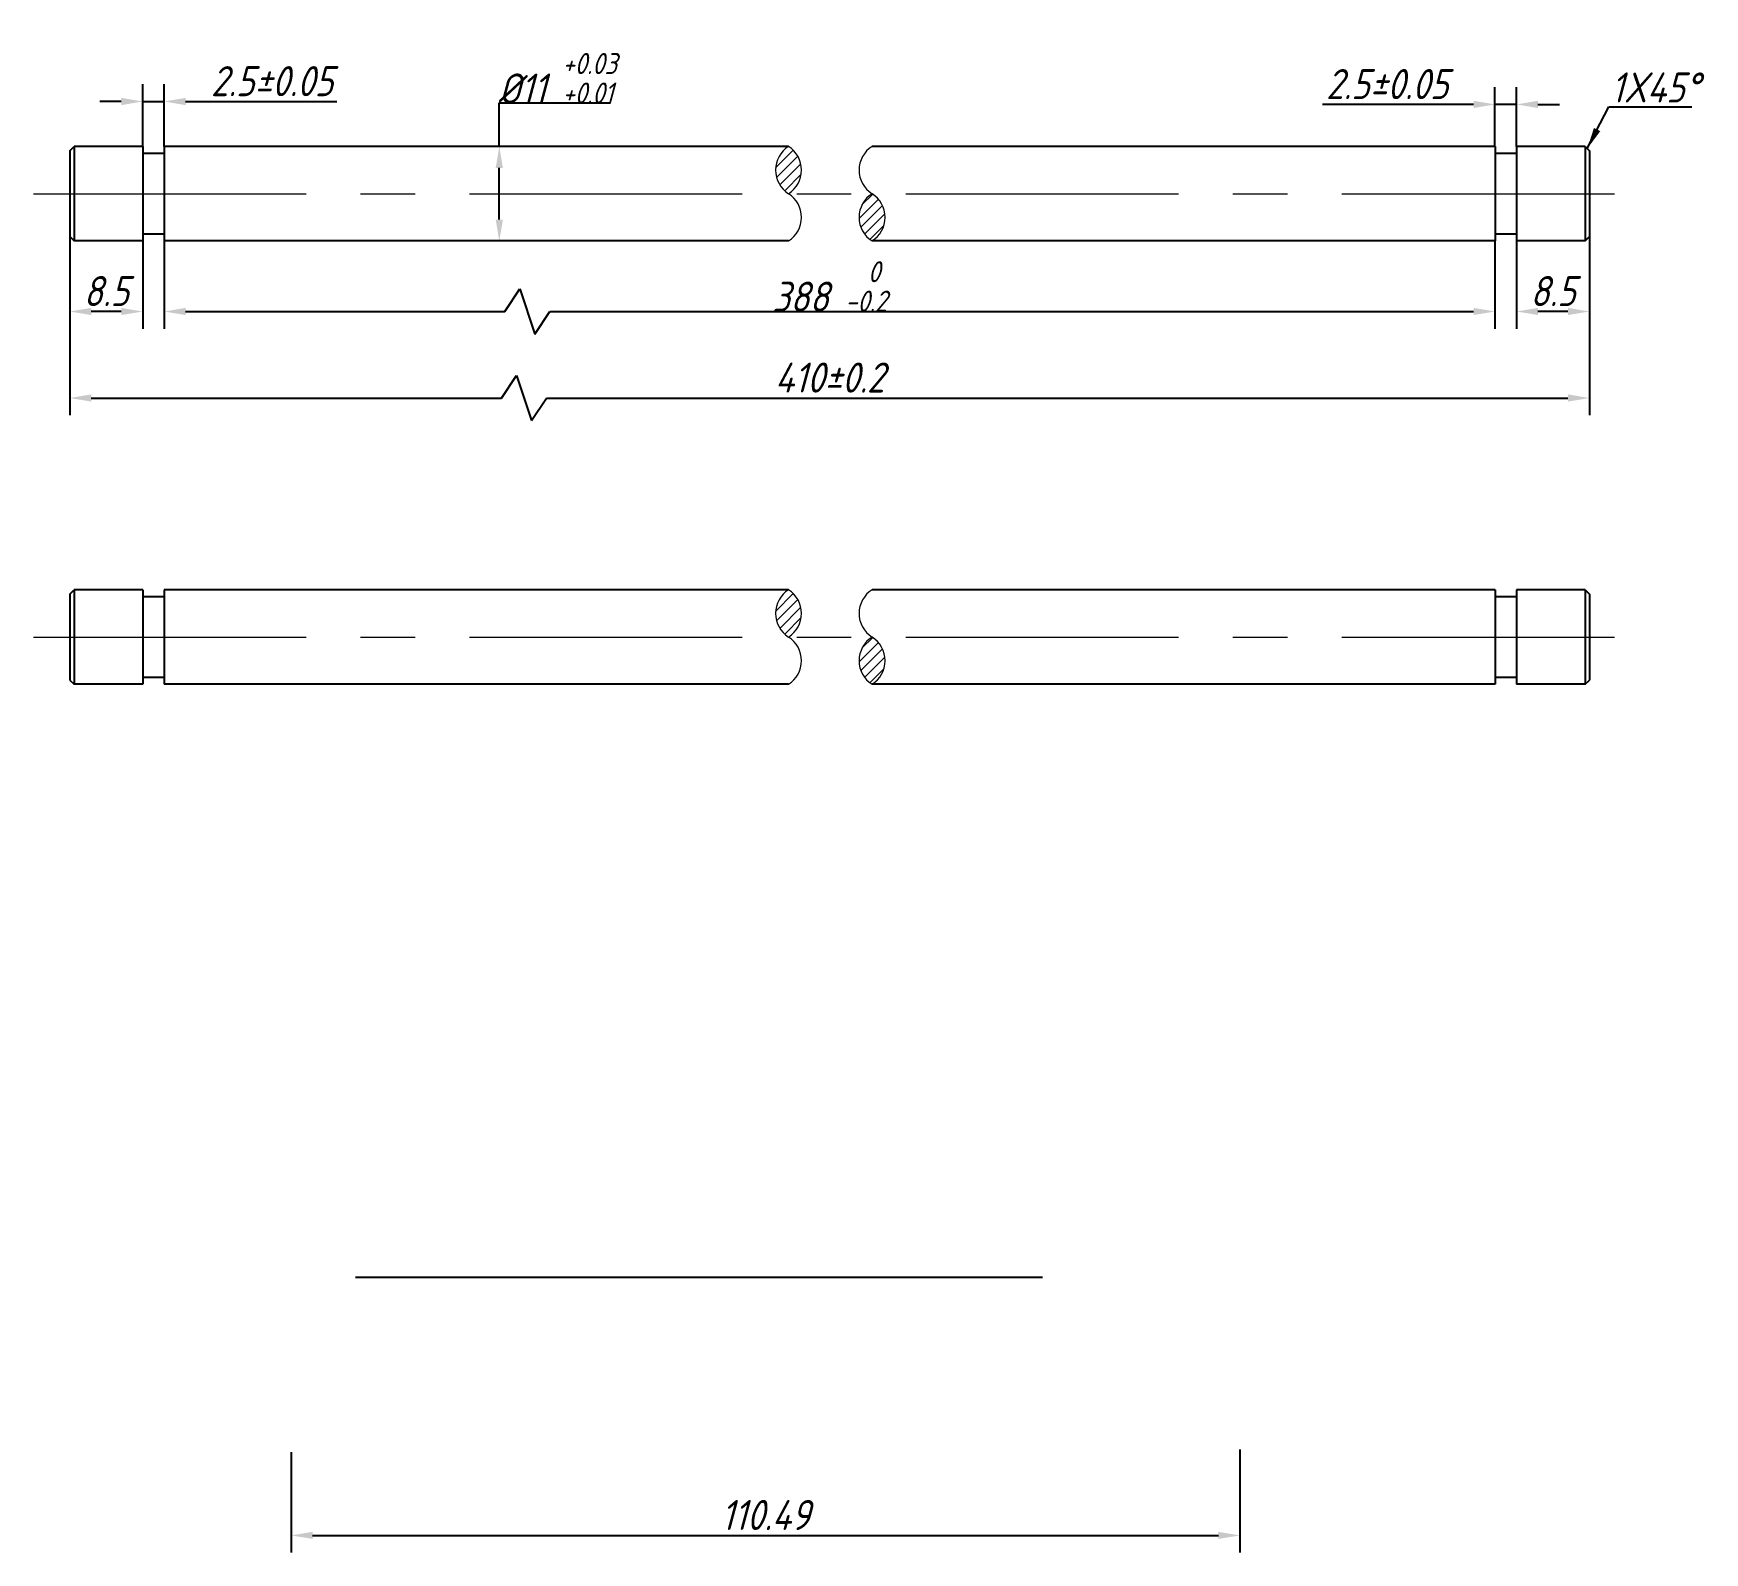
# Model space of a CAD drawing. Header units: millimetres. Extents: x 226 to 421, y 143 to 320.
import ezdxf

# ---------------------------------------------------------------- set-up
doc = ezdxf.new("R2010")
doc.units = ezdxf.units.MM
doc.linetypes.add('CENTER', pattern=[50.8, 31.75, -6.35, 6.35, -6.35])
doc.layers.add('0 @ 1', color=7, linetype='Continuous')
doc.styles.add('GB3.5', font='gbeitc.shx', dxfattribs={"bigfont": 'gbcbig.shx'})
doc.dimstyles.new('正常标注', dxfattribs={"dimtxt": 3.5, "dimasz": 2.5, "dimexe": 2, "dimexo": 0, "dimtad": 1, "dimtoh": 1, "dimdec": 3, "dimdsep": 46, "dimtxsty": 'GB3.5', "dimcen": 2.5, "dimadec": 3, "dimazin": 2, "dimtfac": 1, "dimtdec": 3, "dimtmove": 0, "dimatfit": 3, "dimfxl": 0, "dimarcsym": 0})

# ---------------------------------------------------------------- blocks, each defined once
blk = doc.blocks.new('*D1')
at = {"color": 0, "lineweight": -2, "transparency": 16777216}
for p, q in [((256.45, 154.68), (256.45, 143)), ((366.94, 155), (366.94, 143)), ((258.95, 145), (364.44, 145))]:
    blk.add_line(p, q, dxfattribs=at)
at = {"color": 0, "transparency": 16777216}
for points in [[(258.95, 145.42), (258.95, 144.59), (256.45, 145)], [(364.44, 145.42), (364.44, 144.59), (366.94, 145)]]:
    blk.add_solid(points, dxfattribs=at)
at = {"layer": 'Defpoints', "color": 0, "transparency": 16777216}
for p in [(256.45, 154.68), (366.94, 155), (366.94, 145)]:
    blk.add_point(p, dxfattribs=at)
at = {"color": 0, "transparency": 16777216, "insert": (311.69, 147.38), "char_height": 3.5, "attachment_point": 5, "style": 'GB3.5'}
blk.add_mtext('110.49', dxfattribs=at)
blk = doc.blocks.new('*D2')
at = {"color": 0, "lineweight": -2, "transparency": 16777216}
for p, q in [((230.66, 296.2), (230.66, 275.42)), ((407.66, 296.2), (407.66, 275.42)), ((280.93, 277.42), (282.68, 280.05)), ((282.68, 280.05), (284.43, 274.8)), ((233.16, 277.42), (280.93, 277.42)), ((284.43, 274.8), (286.18, 277.42)), ((286.18, 277.42), (405.16, 277.42))]:
    blk.add_line(p, q, dxfattribs=at)
at = {"color": 0, "transparency": 16777216}
for points in [[(233.16, 277.84), (233.16, 277), (230.66, 277.42)], [(405.16, 277.84), (405.16, 277), (407.66, 277.42)]]:
    blk.add_solid(points, dxfattribs=at)
at = {"layer": 'Defpoints', "color": 0, "transparency": 16777216}
for p in [(230.66, 296.2), (407.66, 296.2), (407.66, 277.42)]:
    blk.add_point(p, dxfattribs=at)
at = {"color": 0, "transparency": 16777216, "insert": (319.16, 279.8), "char_height": 3.5, "width": 5.8333, "attachment_point": 5, "style": 'GB3.5'}
blk.add_mtext('410%%P0.2', dxfattribs=at)
blk = doc.blocks.new('*D3')
at = {"color": 0, "lineweight": -2, "transparency": 16777216}
for p, q in [((241.66, 295.7), (241.66, 285.49)), ((396.66, 295.7), (396.66, 285.49)), ((281.33, 287.49), (283.08, 290.12)), ((283.08, 290.12), (284.83, 284.87)), ((244.16, 287.49), (281.33, 287.49)), ((284.83, 284.87), (286.58, 287.49)), ((286.58, 287.49), (394.16, 287.49))]:
    blk.add_line(p, q, dxfattribs=at)
at = {"color": 0, "transparency": 16777216}
for points in [[(244.16, 287.91), (244.16, 287.08), (241.66, 287.49)], [(394.16, 287.91), (394.16, 287.08), (396.66, 287.49)]]:
    blk.add_solid(points, dxfattribs=at)
at = {"layer": 'Defpoints', "color": 0, "transparency": 16777216}
for p in [(241.66, 295.7), (396.66, 295.7), (396.66, 287.49)]:
    blk.add_point(p, dxfattribs=at)
at = {"color": 0, "transparency": 16777216, "insert": (319.16, 290.41), "char_height": 3.5, "attachment_point": 5, "style": 'GB3.5'}
blk.add_mtext('388 {\\H0.7x;\\S  0^ -0.2;}', dxfattribs=at)
blk = doc.blocks.new('*D4')
at = {"color": 0, "lineweight": -2, "transparency": 16777216}
for p, q in [((239.16, 306.7), (239.16, 313.94)), ((241.66, 306.7), (241.66, 313.94)), ((236.66, 311.94), (234.16, 311.94)), ((239.16, 311.94), (241.66, 311.94)), ((244.16, 311.94), (261.77, 311.94))]:
    blk.add_line(p, q, dxfattribs=at)
at = {"color": 0, "transparency": 16777216}
for points in [[(236.66, 312.36), (236.66, 311.52), (239.16, 311.94)], [(244.16, 312.36), (244.16, 311.52), (241.66, 311.94)]]:
    blk.add_solid(points, dxfattribs=at)
at = {"layer": 'Defpoints', "color": 0, "transparency": 16777216}
for p in [(241.66, 311.94), (239.16, 306.7), (241.66, 306.7)]:
    blk.add_point(p, dxfattribs=at)
at = {"color": 0, "transparency": 16777216, "insert": (254.22, 314.31), "char_height": 3.5, "attachment_point": 5, "style": 'GB3.5'}
blk.add_mtext('2.5%%P0.05', dxfattribs=at)
blk = doc.blocks.new('*D5')
at = {"color": 0, "lineweight": -2, "transparency": 16777216}
for p, q in [((230.66, 296.2), (230.66, 285.49)), ((239.16, 295.7), (239.16, 285.49)), ((236.66, 287.49), (233.16, 287.49))]:
    blk.add_line(p, q, dxfattribs=at)
at = {"color": 0, "transparency": 16777216}
for points in [[(233.16, 287.91), (233.16, 287.08), (230.66, 287.49)], [(236.66, 287.91), (236.66, 287.08), (239.16, 287.49)]]:
    blk.add_solid(points, dxfattribs=at)
at = {"layer": 'Defpoints', "color": 0, "transparency": 16777216}
for p in [(230.66, 296.2), (239.16, 295.7), (230.66, 287.49)]:
    blk.add_point(p, dxfattribs=at)
at = {"color": 0, "transparency": 16777216, "insert": (234.91, 289.87), "char_height": 3.5, "attachment_point": 5, "style": 'GB3.5'}
blk.add_mtext('8.5', dxfattribs=at)
blk = doc.blocks.new('*D6')
at = {"color": 0, "lineweight": -2, "transparency": 16777216}
for p, q in [((396.66, 306.7), (396.66, 313.6)), ((399.16, 306.7), (399.16, 313.6)), ((394.16, 311.6), (376.56, 311.6)), ((399.16, 311.6), (396.66, 311.6)), ((401.66, 311.6), (404.16, 311.6))]:
    blk.add_line(p, q, dxfattribs=at)
at = {"color": 0, "transparency": 16777216}
for points in [[(394.16, 312.02), (394.16, 311.18), (396.66, 311.6)], [(401.66, 312.02), (401.66, 311.18), (399.16, 311.6)]]:
    blk.add_solid(points, dxfattribs=at)
at = {"layer": 'Defpoints', "color": 0, "transparency": 16777216}
for p in [(396.66, 311.6), (396.66, 306.7), (399.16, 306.7)]:
    blk.add_point(p, dxfattribs=at)
at = {"color": 0, "transparency": 16777216, "insert": (384.11, 313.97), "char_height": 3.5, "attachment_point": 5, "style": 'GB3.5'}
blk.add_mtext('2.5%%P0.05', dxfattribs=at)
blk = doc.blocks.new('*D7')
at = {"color": 0, "lineweight": -2, "transparency": 16777216}
for p, q in [((407.66, 296.2), (407.66, 285.49)), ((399.16, 295.7), (399.16, 285.49)), ((405.16, 287.49), (401.66, 287.49))]:
    blk.add_line(p, q, dxfattribs=at)
at = {"color": 0, "transparency": 16777216}
for points in [[(401.66, 287.91), (401.66, 287.08), (399.16, 287.49)], [(405.16, 287.91), (405.16, 287.08), (407.66, 287.49)]]:
    blk.add_solid(points, dxfattribs=at)
at = {"layer": 'Defpoints', "color": 0, "transparency": 16777216}
for p in [(407.66, 296.2), (399.16, 295.7), (399.16, 287.49)]:
    blk.add_point(p, dxfattribs=at)
at = {"color": 0, "transparency": 16777216, "insert": (403.41, 289.87), "char_height": 3.5, "attachment_point": 5, "style": 'GB3.5'}
blk.add_mtext('8.5', dxfattribs=at)
blk = doc.blocks.new('*D8')
at = {"color": 0, "lineweight": -2, "transparency": 16777216}
for p, q in [((280.69, 306.7), (280.69, 311.77)), ((280.69, 311.77), (293.66, 311.77)), ((283.34, 306.7), (278.69, 306.7)), ((280.69, 298.2), (280.69, 304.2)), ((283.34, 295.7), (278.69, 295.7))]:
    blk.add_line(p, q, dxfattribs=at)
at = {"color": 0, "transparency": 16777216}
for points in [[(280.27, 304.2), (281.11, 304.2), (280.69, 306.7)], [(280.27, 298.2), (281.11, 298.2), (280.69, 295.7)]]:
    blk.add_solid(points, dxfattribs=at)
at = {"layer": 'Defpoints', "color": 0, "transparency": 16777216}
for p in [(280.69, 306.7), (283.34, 306.7), (283.34, 295.7)]:
    blk.add_point(p, dxfattribs=at)
at = {"color": 0, "transparency": 16777216, "insert": (287.49, 314.64), "char_height": 3.5, "attachment_point": 5, "style": 'GB3.5'}
blk.add_mtext('%%C11 {\\H0.7x;\\S+0.03^ +0.01;}', dxfattribs=at)

msp = doc.modelspace()

# ---------------------------------------------------------------- hatches: boundary and pattern name
at = {"lineweight": 20}
h = msp.add_hatch(dxfattribs=at)
h.set_pattern_fill('ANSI31', color=2, scale=0.275, style=0)
h.set_pattern_definition([(45, (-385.6344, -204.15265), (-0.6173926, 0.6173926), [])])
edge = h.paths.add_edge_path()
edge.add_arc((312.6354, 303.9539), 3.2556, 302.361296, 417.638704)
edge.add_arc((316.1206, 303.9539), 3.2556, 122.361296, 237.638704)
h = msp.add_hatch(dxfattribs=at)
h.set_pattern_fill('ANSI31', color=2, scale=0.275, style=0)
h.set_pattern_definition([(45, (-510.8056, -204.15265), (-0.6173926, 0.6173926), [])])
edge = h.paths.add_edge_path()
edge.add_arc((322.3634, 298.4539), 3.2556, 302.361296, 417.638704)
edge.add_arc((325.8486, 298.4539), 3.2556, 122.361296, 237.638704)
h = msp.add_hatch(dxfattribs=at)
h.set_pattern_fill('ANSI31', color=256, scale=0.275, style=0)
h.set_pattern_definition([(45, (-385.6344, -255.7683), (-0.6173926, 0.6173926), [])])
edge = h.paths.add_edge_path()
edge.add_arc((312.6354, 252.3382), 3.2556, 302.361296, 417.638704)
edge.add_arc((316.1206, 252.3382), 3.2556, 122.361296, 237.638704)
h = msp.add_hatch(dxfattribs=at)
h.set_pattern_fill('ANSI31', color=256, scale=0.275, style=0)
h.set_pattern_definition([(45, (-510.8056, -255.7683), (-0.6173926, 0.6173926), [])])
edge = h.paths.add_edge_path()
edge.add_arc((322.3634, 246.8382), 3.2556, 302.361296, 417.638704)
edge.add_arc((325.8486, 246.8382), 3.2556, 122.361296, 237.638704)

# ---------------------------------------------------------------- linework, layer by layer
at = {"color": 7, "linetype": 'Continuous'}
for p, q in [((230.6637, 306.2039), (231.1637, 306.7039)), ((230.6637, 306.2039), (230.6637, 296.2039)), ((239.1637, 306.7039), (231.1637, 306.7039)), ((231.1637, 306.7039), (231.1637, 295.7039)), ((239.1637, 306.7039), (239.1637, 295.7039)), ((241.6637, 305.9039), (239.1637, 305.9039)), ((241.6637, 306.7039), (241.6637, 295.7039)), ((314.378, 306.7039), (241.6637, 306.7039)), ((396.6637, 306.7039), (324.106, 306.7039)), ((396.6637, 306.7039), (396.6637, 295.7039)), ((399.1637, 305.9039), (396.6637, 305.9039)), ((399.1637, 306.7039), (399.1637, 295.7039)), ((407.1637, 306.7039), (399.1637, 306.7039)), ((407.1637, 306.7039), (407.6637, 306.2039)), ((407.1637, 306.7039), (407.1637, 295.7039)), ((407.6637, 306.2039), (407.6637, 296.2039)), ((230.6637, 296.2039), (231.1637, 295.7039)), ((241.6637, 296.5039), (239.1637, 296.5039)), ((399.1637, 296.5039), (396.6637, 296.5039)), ((407.1637, 295.7039), (407.6637, 296.2039)), ((239.1637, 295.7039), (231.1637, 295.7039)), ((314.378, 295.7039), (241.6637, 295.7039)), ((396.6637, 295.7039), (324.106, 295.7039)), ((407.1637, 295.7039), (399.1637, 295.7039)), ((230.6637, 254.5882), (231.1637, 255.0882)), ((239.1637, 255.0882), (231.1637, 255.0882)), ((231.1637, 255.0882), (231.1637, 244.0882)), ((239.1637, 255.0882), (239.1637, 244.0882)), ((314.378, 255.0882), (241.6637, 255.0882)), ((241.6637, 255.0882), (241.6637, 244.0882)), ((396.6637, 255.0882), (324.106, 255.0882)), ((396.6637, 255.0882), (396.6637, 244.0882)), ((407.1637, 255.0882), (399.1637, 255.0882)), ((399.1637, 255.0882), (399.1637, 244.0882)), ((407.1637, 255.0882), (407.6637, 254.5882)), ((407.1637, 255.0882), (407.1637, 244.0882)), ((230.6637, 254.5882), (230.6637, 244.5882)), ((241.6637, 254.2882), (239.1637, 254.2882)), ((399.1637, 254.2882), (396.6637, 254.2882)), ((407.6637, 254.5882), (407.6637, 244.5882)), ((230.6637, 244.5882), (231.1637, 244.0882)), ((239.1637, 244.0882), (231.1637, 244.0882)), ((241.6637, 244.8882), (239.1637, 244.8882)), ((314.378, 244.0882), (241.6637, 244.0882)), ((396.6637, 244.0882), (324.106, 244.0882)), ((399.1637, 244.8882), (396.6637, 244.8882)), ((407.1637, 244.0882), (399.1637, 244.0882)), ((407.1637, 244.0882), (407.6637, 244.5882))]:
    msp.add_line(p, q, dxfattribs=at)
at = {"color": 1, "linetype": 'CENTER', "lineweight": 20}
for p, q in [((226.429, 301.2039), (411.7937, 301.2039)), ((226.429, 249.5882), (411.7937, 249.5882))]:
    msp.add_line(p, q, dxfattribs=at)
at = {"color": 7}
msp.add_line((263.9495, 175.0641), (343.9495, 175.0641), dxfattribs=at)
at = {"lineweight": 20}
for centre, start, end in [((316.1206, 303.9539), 122.361296, 237.638704), ((312.6354, 303.9539), 302.361296, 57.638704), ((325.8486, 303.9539), 122.361296, 237.638704), ((312.6354, 298.4539), 302.361296, 57.638704), ((325.8486, 298.4539), 122.361296, 237.638704), ((322.3634, 298.4539), 302.361296, 57.638704), ((316.1206, 252.3382), 122.361296, 237.638704), ((312.6354, 252.3382), 302.361296, 57.638704), ((325.8486, 252.3382), 122.361296, 237.638704), ((312.6354, 246.8382), 302.361296, 57.638704), ((325.8486, 246.8382), 122.361296, 237.638704), ((322.3634, 246.8382), 302.361296, 57.638704)]:
    msp.add_arc(centre, 3.2556, start, end, dxfattribs=at)

# ---------------------------------------------------------------- texts
at = {"layer": '0 @ 1', "color": 3, "insert": (410.1568, 315.3239), "char_height": 3.5, "attachment_point": 1, "style": 'GB3.5'}
msp.add_mtext_dynamic_manual_height_columns('1X45%%D', width=10.891332, gutter_width=12.5, heights=[0], dxfattribs=at)

# ---------------------------------------------------------------- dimensions: what is measured, and where the dimension line sits
at = {"color": 3}
dim = msp.add_linear_dim(base=(280.6913, 306.7039), p1=(283.3436, 295.7039), p2=(283.3436, 306.7039), angle=270, text='%%C<> {\\H0.7x;\\S+0.03^ +0.01;}', dimstyle='正常标注', dxfattribs=at)
dim.commit()
dim.dimension.update_dxf_attribs({"geometry": '*D8', "text_midpoint": (287.4887, 311.7738), "dimtype": 160})
for base, p1, p2, picture, middle in [((241.6637, 311.9385), (239.1637, 306.7039), (241.6637, 306.7039), '*D4', (254.2158, 314.3135)), ((396.6637, 311.5996), (399.1637, 306.7039), (396.6637, 306.7039), '*D6', (384.1116, 313.9746))]:
    dim = msp.add_linear_dim(base=base, p1=p1, p2=p2, text='<>%%P0.05', dimstyle='正常标注', dxfattribs=at)
    dim.commit()
    dim.dimension.update_dxf_attribs({"geometry": picture, "text_midpoint": middle})
for base, p1, p2, text, picture, middle in [((407.6637, 277.4214), (230.6637, 296.2039), (407.6637, 296.2039), '410%%P0.2', '*D2', (319.1637, 277.4214)), ((396.6637, 287.4927), (241.6637, 295.7039), (396.6637, 295.7039), '388 {\\H0.7x;\\S  0^ -0.2;}', '*D3', (319.1637, 287.4927))]:
    dim = msp.add_linear_dim(base=base, p1=p1, p2=p2, text=text, dimstyle='正常标注', dxfattribs=at)
    dim.commit()
    dim.dimension.update_dxf_attribs({"geometry": picture, "text_midpoint": middle, "dimtype": 160})
for base, p1, p2, picture, middle in [((230.6637, 287.4927), (239.1637, 295.7039), (230.6637, 296.2039), '*D5', (234.9137, 289.8677)), ((399.1637, 287.4927), (407.6637, 296.2039), (399.1637, 295.7039), '*D7', (403.4137, 289.8677)), ((366.9363, 145.0036), (256.4466, 154.676), (366.9363, 155.0016), '*D1', (311.6915, 147.3786))]:
    dim = msp.add_linear_dim(base=base, p1=p1, p2=p2, dimstyle='正常标注', dxfattribs=at)
    dim.commit()
    dim.dimension.update_dxf_attribs({"geometry": picture, "text_midpoint": middle})

# ---------------------------------------------------------------- leaders
msp.add_leader([(407.4137, 306.4539), (409.9137, 311.3272), (419.5979, 311.3272)], dimstyle='正常标注', override={"dimgap": 0.625, "dimtad": 0}, dxfattribs=at)

doc.saveas('drawing.dxf')
